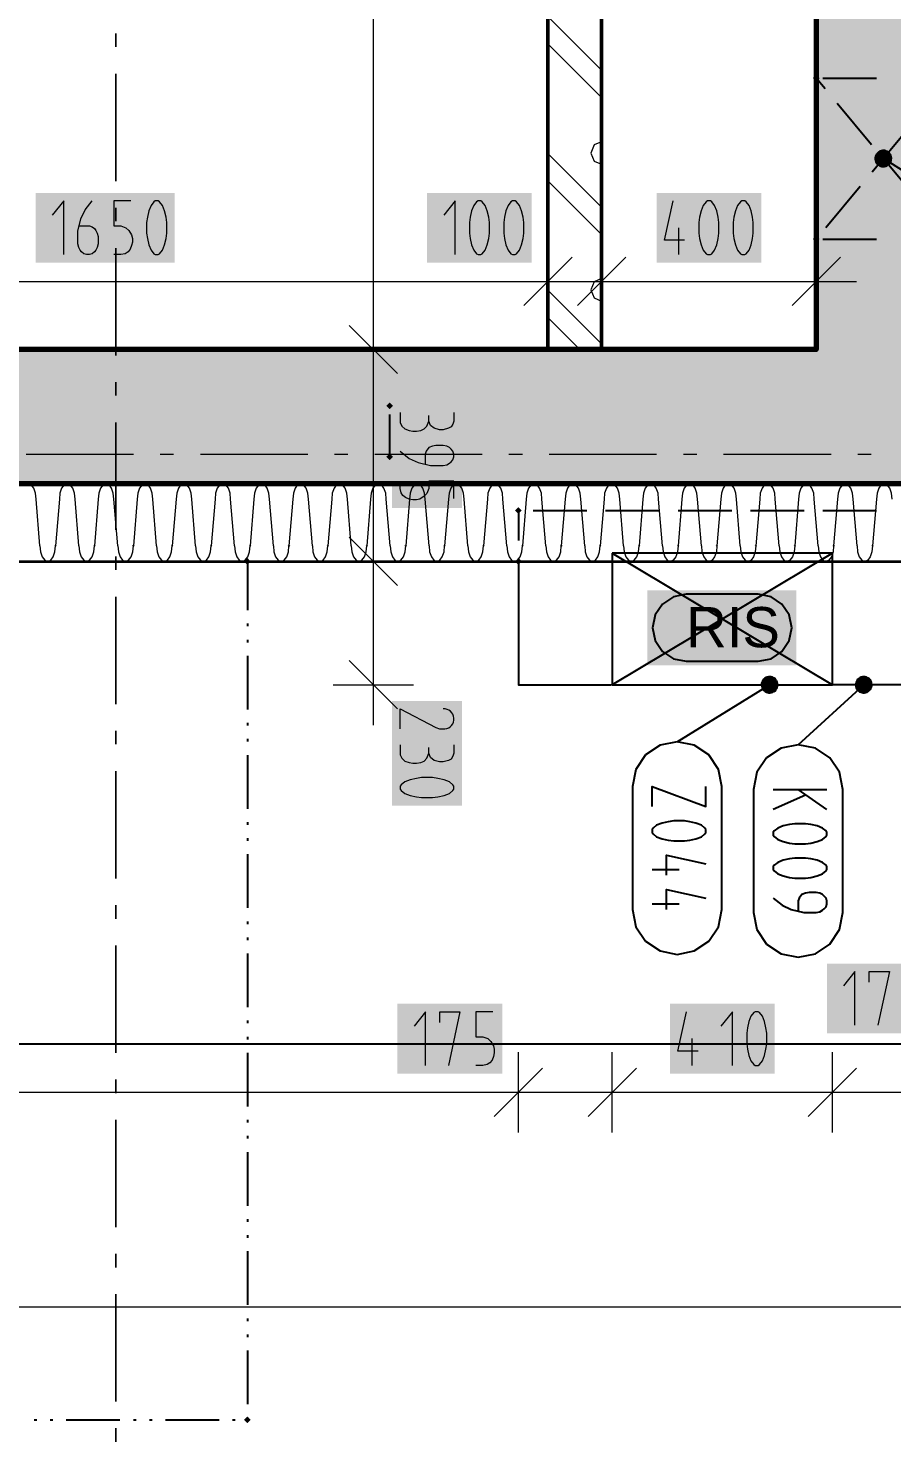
# Model space of a CAD drawing. Header units: millimetres. Extents: x 0 to 594, y 0 to 420.
# Drawn here: x 454.6 to 467.27, y 139.37 to 160.12 of the extents above; entities that cross this region are included whole.
import ezdxf

# ---------------------------------------------------------------- set-up
doc = ezdxf.new("R2010")
doc.units = ezdxf.units.MM
doc.header["$LTSCALE"] = 8
for name, color, linetype in [('PDF_CTU', 7, 'Continuous'), ('PDF_Dokresleni nad rovinou rezu', 7, 'Continuous'), ('PDF_Dokresleni pod rovinou rezu', 7, 'Continuous'), ('PDF_Elektro-silno', 7, 'Continuous'), ('PDF_Instalacni prizdivky', 7, 'Continuous'), ('PDF_Koty delkove', 7, 'Continuous'), ('PDF_Obecne 0.25', 7, 'Continuous'), ('PDF_Osy hlavni', 7, 'Continuous'), ('PDF_Popis Klempirske vyrobky', 7, 'Continuous'), ('PDF_Popis Prostupy', 7, 'Continuous'), ('PDF_Popis Zamecnicke vyrobky', 7, 'Continuous'), ('PDF_Prostupy', 7, 'Continuous'), ('PDF_Steny vnitrni', 7, 'Continuous'), ('PDF_Text', 7, 'Continuous'), ('PDF_Zatepleni', 7, 'Continuous')]:
    doc.layers.add(name, color=color, linetype=linetype)
doc.styles.add('PDF Arial', font='arial.ttf')

msp = doc.modelspace()

# ---------------------------------------------------------------- linework, layer by layer
at = {"layer": 'PDF_CTU', "lineweight": 25}
msp.add_lwpolyline([(468.091, 145.205), (446.673, 145.205)], dxfattribs=at)
at = {"layer": 'PDF_Dokresleni nad rovinou rezu', "lineweight": 25}
for points in [[(457.815, 152.291), (457.815, 151.575)], [(457.815, 151.378), (457.815, 151.339)], [(457.815, 151.142), (457.815, 151.103)], [(457.815, 150.906), (457.815, 150.118)], [(457.815, 149.921), (457.815, 149.882)], [(457.815, 149.685), (457.815, 149.646)], [(457.815, 149.449), (457.815, 148.662)], [(457.815, 148.465), (457.815, 148.425)], [(457.815, 148.229), (457.815, 148.189)], [(457.815, 147.992), (457.815, 147.205)], [(457.815, 147.008), (457.815, 146.969)], [(457.815, 146.772), (457.815, 146.733)], [(457.815, 146.536), (457.815, 145.748)], [(457.815, 145.551), (457.815, 145.512)], [(457.815, 145.315), (457.815, 145.276)], [(457.815, 145.079), (457.815, 144.292)], [(457.815, 144.095), (457.815, 144.055)], [(457.815, 143.858), (457.815, 143.819)], [(457.815, 143.622), (457.815, 142.835)], [(457.815, 142.638), (457.815, 142.599)], [(457.815, 142.402), (457.815, 142.362)], [(457.815, 142.166), (457.815, 141.378)], [(457.815, 141.181), (457.815, 141.142)], [(457.815, 140.945), (457.815, 140.906)], [(457.815, 140.709), (457.815, 139.921)], [(454.685, 139.693), (454.724, 139.693)], [(454.921, 139.693), (454.96, 139.693)], [(455.157, 139.693), (455.945, 139.693)], [(456.142, 139.693), (456.181, 139.693)], [(456.378, 139.693), (456.417, 139.693)], [(456.614, 139.693), (457.401, 139.693)], [(457.598, 139.693), (457.638, 139.693)], [(457.815, 139.725), (457.815, 139.693)]]:
    msp.add_lwpolyline(points, dxfattribs=at)
at = {"layer": 'PDF_Dokresleni nad rovinou rezu', "lineweight": 25, "transparency": 33554559}
for points in [[(457.815, 152.341), (457.864, 152.291), (457.766, 152.291), (457.815, 152.242)], [(457.815, 139.742), (457.864, 139.693), (457.766, 139.693), (457.815, 139.644)], [(457.766, 139.693), (457.815, 139.742), (457.815, 139.644), (457.864, 139.693)]]:
    msp.add_solid(points, dxfattribs=at)
at = {"layer": 'PDF_Dokresleni pod rovinou rezu', "lineweight": 25}
for points in [[(459.902, 154.449), (459.902, 153.827)], [(461.791, 153.039), (461.791, 152.599)], [(462.008, 153.039), (462.795, 153.039)], [(463.071, 153.039), (463.858, 153.039)], [(464.134, 153.039), (464.921, 153.039)], [(465.197, 153.039), (465.984, 153.039)], [(466.26, 153.039), (467.047, 153.039)], [(461.791, 152.323), (461.791, 152.291)]]:
    msp.add_lwpolyline(points, dxfattribs=at)
at = {"layer": 'PDF_Dokresleni pod rovinou rezu', "lineweight": 25, "transparency": 33554559}
for points in [[(459.902, 154.624), (459.951, 154.575), (459.852, 154.575), (459.902, 154.526)], [(459.902, 153.876), (459.951, 153.827), (459.852, 153.827), (459.902, 153.778)], [(461.742, 153.039), (461.791, 153.089), (461.791, 152.99), (461.841, 153.039)], [(461.791, 153.089), (461.841, 153.039), (461.742, 153.039), (461.791, 152.99)], [(461.791, 152.341), (461.841, 152.291), (461.742, 152.291), (461.791, 152.242)]]:
    msp.add_solid(points, dxfattribs=at)
at = {"layer": 'PDF_Elektro-silno', "lineweight": 25}
for points in [[(466.398, 152.41), (463.169, 150.48)], [(463.169, 152.41), (466.398, 150.48)]]:
    msp.add_lwpolyline(points, dxfattribs=at)
for points in [[(463.169, 152.41), (463.169, 150.48), (466.398, 150.48), (466.398, 152.41)], [(465.311, 150.825), (465.5, 150.862), (465.659, 150.969), (465.766, 151.128), (465.803, 151.317), (465.766, 151.505), (465.659, 151.665), (465.5, 151.771), (465.311, 151.809), (464.253, 151.809), (464.065, 151.771), (463.905, 151.665), (463.799, 151.505), (463.761, 151.317), (463.799, 151.128), (463.905, 150.969), (464.065, 150.862), (464.253, 150.825)]]:
    msp.add_lwpolyline(points, close=True, dxfattribs=at)
at = {"layer": 'PDF_Elektro-silno', "color": 7, "lineweight": 25, "true_color": 0xffffff, "transparency": 33554559}
msp.add_solid([(463.684, 150.766), (465.867, 150.766), (463.684, 151.868), (465.867, 151.868)], dxfattribs=at)
at = {"layer": 'PDF_Instalacni prizdivky', "lineweight": 50}
msp.add_lwpolyline([(449.232, 186.189), (462.224, 186.189), (462.224, 155.402), (463.012, 155.402), (463.012, 186.189), (466.161, 186.189), (466.161, 186.976), (449.232, 186.976), (449.232, 190.913), (448.445, 190.913), (434.193, 190.913), (434.193, 190.126), (448.445, 190.126), (448.445, 177.37), (449.232, 177.37), (449.232, 186.189)], dxfattribs=at)
at = {"layer": 'PDF_Instalacni prizdivky', "lineweight": 9}
for points in [[(462.224, 160.287), (463.012, 159.5)], [(462.224, 159.886), (463.012, 159.098)], [(463.012, 158.45), (462.902, 158.405), (462.853, 158.285), (462.902, 158.166), (463.012, 158.121)], [(462.224, 158.28), (463.012, 157.492)], [(462.224, 157.878), (463.012, 157.091)], [(463.012, 156.442), (462.902, 156.397), (462.853, 156.278), (462.902, 156.158), (463.012, 156.113)], [(462.224, 156.272), (463.012, 155.484)], [(462.224, 155.87), (462.693, 155.402)]]:
    msp.add_lwpolyline(points, dxfattribs=at)
at = {"layer": 'PDF_Koty delkove', "lineweight": 18}
for points in [[(459.663, 302.764), (459.663, 302.311), (459.663, 299.614), (459.663, 263.433), (459.663, 262.803), (459.663, 203.906), (459.663, 202.921), (459.663, 200.953), (459.663, 186.976), (459.663, 186.189), (459.663, 155.402), (459.663, 152.291), (459.663, 150.48)], [(455.12, 156.795), (455.12, 157.582), (454.952, 157.373)], [(455.592, 157.149), (455.613, 157.111), (455.624, 157.058), (455.624, 156.953), (455.613, 156.9), (455.592, 156.861), (455.571, 156.835), (455.54, 156.808), (455.498, 156.795), (455.456, 156.795), (455.414, 156.808), (455.382, 156.835), (455.362, 156.861), (455.34, 156.9), (455.329, 156.953), (455.329, 157.137), (455.372, 157.32), (455.435, 157.452), (455.54, 157.582)], [(456.107, 157.582), (455.855, 157.582), (455.855, 157.215), (455.96, 157.215), (456.033, 157.189), (456.075, 157.149), (456.117, 157.084), (456.128, 157.032), (456.128, 156.979), (456.117, 156.926), (456.096, 156.874), (456.065, 156.835), (456.023, 156.808), (455.96, 156.795), (455.855, 156.795)], [(456.632, 157.111), (456.632, 157.268), (456.621, 157.346), (456.6, 157.438), (456.569, 157.517), (456.527, 157.57), (456.506, 157.582), (456.464, 157.582), (456.443, 157.57), (456.401, 157.517), (456.369, 157.438), (456.348, 157.346), (456.337, 157.268), (456.337, 157.111), (456.348, 157.032), (456.369, 156.94), (456.401, 156.861), (456.443, 156.808), (456.464, 156.795)], [(460.862, 156.795), (460.862, 157.582), (460.695, 157.373)], [(461.87, 157.111), (461.87, 157.268), (461.86, 157.346), (461.839, 157.438), (461.807, 157.517), (461.766, 157.57), (461.744, 157.582), (461.703, 157.582), (461.681, 157.57), (461.64, 157.517), (461.608, 157.438), (461.587, 157.346), (461.576, 157.268), (461.576, 157.111), (461.587, 157.032), (461.608, 156.94), (461.64, 156.861), (461.681, 156.808), (461.703, 156.795)], [(464.23, 157.005), (463.936, 157.005), (464.062, 157.582)], [(465.238, 157.111), (465.238, 157.268), (465.227, 157.346), (465.206, 157.438), (465.175, 157.517), (465.133, 157.57), (465.112, 157.582), (465.07, 157.582), (465.049, 157.57), (465.007, 157.517), (464.976, 157.438), (464.954, 157.346), (464.944, 157.268), (464.944, 157.111), (464.954, 157.032), (464.976, 156.94), (465.007, 156.861), (465.049, 156.808)], [(455.351, 157.215), (455.498, 157.215), (455.54, 157.202), (455.571, 157.176), (455.592, 157.149)], [(456.464, 156.795), (456.506, 156.795), (456.527, 156.808), (456.569, 156.861), (456.6, 156.94), (456.621, 157.032), (456.632, 157.111)], [(461.703, 156.795), (461.744, 156.795), (461.766, 156.808), (461.807, 156.861), (461.839, 156.94), (461.86, 157.032), (461.87, 157.111)], [(464.146, 156.795), (464.146, 157.189)], [(465.049, 156.808), (465.07, 156.795), (465.112, 156.795), (465.133, 156.808), (465.175, 156.861), (465.206, 156.94), (465.227, 157.032), (465.238, 157.111)], [(462.224, 155.811), (462.224, 156.401), (462.224, 156.992)], [(463.012, 155.811), (463.012, 156.401), (463.012, 156.992)], [(466.161, 155.811), (466.161, 156.401), (466.161, 156.992)], [(461.87, 156.047), (462.579, 156.756)], [(462.658, 156.047), (463.366, 156.756)], [(465.807, 156.047), (466.516, 156.756)], [(398.051, 156.401), (400.414, 156.401), (421.201, 156.401), (423.563, 156.401), (448.445, 156.401), (449.232, 156.401), (462.224, 156.401), (463.012, 156.401), (466.161, 156.401)], [(466.161, 156.401), (466.752, 156.401)], [(459.309, 155.756), (460.017, 155.047)], [(459.072, 155.402), (459.663, 155.402), (460.253, 155.402)], [(460.057, 154.476), (460.057, 154.329), (460.083, 154.277), (460.123, 154.235), (460.188, 154.214), (460.241, 154.203), (460.294, 154.203), (460.359, 154.214), (460.411, 154.235), (460.45, 154.277), (460.477, 154.35), (460.477, 154.434)], [(460.844, 154.476), (460.844, 154.35), (460.831, 154.308), (460.805, 154.266), (460.765, 154.245), (460.687, 154.224), (460.634, 154.224), (460.556, 154.245), (460.503, 154.287), (460.477, 154.35)], [(460.057, 153.909), (460.188, 153.804), (460.32, 153.741), (460.503, 153.699), (460.687, 153.699), (460.739, 153.71), (460.779, 153.731), (460.805, 153.752), (460.831, 153.783), (460.844, 153.825), (460.844, 153.867), (460.831, 153.909), (460.805, 153.941), (460.779, 153.961), (460.739, 153.983), (460.687, 153.993), (460.582, 153.993), (460.53, 153.983), (460.477, 153.961), (460.438, 153.909), (460.424, 153.867), (460.424, 153.72)], [(460.844, 153.216), (460.844, 153.468), (460.477, 153.468), (460.477, 153.363), (460.45, 153.29), (460.411, 153.248), (460.345, 153.206), (460.294, 153.195), (460.241, 153.195), (460.188, 153.206), (460.136, 153.227), (460.097, 153.258), (460.07, 153.3), (460.057, 153.363), (460.057, 153.468)], [(459.309, 152.646), (460.017, 151.937)], [(459.072, 152.291), (459.663, 152.291), (460.253, 152.291)], [(459.309, 150.835), (460.017, 150.126)], [(459.072, 150.48), (459.663, 150.48), (460.253, 150.48)], [(459.663, 150.48), (459.663, 149.89)], [(460.057, 149.601), (460.057, 149.454), (460.083, 149.402), (460.123, 149.359), (460.188, 149.339), (460.241, 149.328), (460.294, 149.328), (460.359, 149.339), (460.411, 149.359), (460.45, 149.402), (460.477, 149.475)], [(460.844, 149.601), (460.844, 149.475), (460.831, 149.433), (460.805, 149.391), (460.765, 149.37), (460.687, 149.349), (460.634, 149.349), (460.556, 149.37), (460.503, 149.412), (460.477, 149.475), (460.477, 149.558)], [(460.372, 148.824), (460.53, 148.824), (460.608, 148.835), (460.7, 148.856), (460.779, 148.887), (460.831, 148.929), (460.844, 148.95), (460.844, 148.992), (460.831, 149.013), (460.779, 149.055), (460.7, 149.086), (460.608, 149.107), (460.53, 149.118), (460.372, 149.118), (460.294, 149.107), (460.201, 149.086), (460.123, 149.055), (460.07, 149.013), (460.057, 148.992), (460.057, 148.95), (460.07, 148.929), (460.123, 148.887)], [(460.123, 148.887), (460.201, 148.856), (460.294, 148.835), (460.372, 148.824)], [(466.73, 145.483), (466.73, 146.271), (466.562, 146.061)], [(466.94, 146.114), (466.94, 146.271), (467.234, 146.271), (467.066, 145.483)], [(460.429, 144.893), (460.429, 145.68), (460.262, 145.471)], [(460.639, 145.524), (460.639, 145.68), (460.933, 145.68), (460.766, 144.893)], [(461.417, 145.68), (461.165, 145.68), (461.165, 145.313), (461.27, 145.313), (461.343, 145.287), (461.385, 145.247), (461.427, 145.182), (461.437, 145.13), (461.437, 145.077), (461.427, 145.024), (461.406, 144.972), (461.374, 144.933), (461.333, 144.906), (461.27, 144.893), (461.165, 144.893)], [(464.427, 145.103), (464.133, 145.103), (464.259, 145.68)], [(464.931, 144.893), (464.931, 145.68), (464.763, 145.471)], [(464.343, 144.893), (464.343, 145.287)], [(461.791, 143.909), (461.791, 144.499), (461.791, 145.09)], [(463.169, 143.909), (463.169, 144.499), (463.169, 145.09)], [(466.398, 143.909), (466.398, 144.499), (466.398, 145.09)], [(461.437, 144.145), (462.146, 144.853)], [(462.815, 144.145), (463.524, 144.853)], [(466.043, 144.145), (466.752, 144.853)], [(97.776, 144.499), (100.65, 144.499), (151.201, 144.499), (200.807, 144.499), (250.414, 144.499), (300.02, 144.499), (348.445, 144.499), (398.051, 144.499), (461.791, 144.499)], [(461.791, 144.499), (463.169, 144.499), (466.398, 144.499), (467.776, 144.499), (469.272, 144.499)], [(97.776, 141.35), (100.65, 141.35), (150.02, 141.35), (152.382, 141.35), (199.823, 141.35), (201.792, 141.35), (249.233, 141.35), (251.595, 141.35), (298.839, 141.35), (301.201, 141.35), (348.445, 141.35), (350.807, 141.35), (398.051, 141.35), (469.272, 141.35)]]:
    msp.add_lwpolyline(points, dxfattribs=at)
for points in [[(461.366, 157.111), (461.366, 157.268), (461.356, 157.346), (461.335, 157.438), (461.303, 157.517), (461.262, 157.57), (461.24, 157.582), (461.199, 157.582), (461.177, 157.57), (461.136, 157.517), (461.104, 157.438), (461.083, 157.346), (461.072, 157.268), (461.072, 157.111), (461.083, 157.032), (461.104, 156.94), (461.136, 156.861), (461.177, 156.808), (461.199, 156.795), (461.24, 156.795), (461.262, 156.808), (461.303, 156.861), (461.335, 156.94), (461.356, 157.032)], [(464.734, 157.111), (464.734, 157.268), (464.723, 157.346), (464.702, 157.438), (464.671, 157.517), (464.629, 157.57), (464.608, 157.582), (464.566, 157.582), (464.545, 157.57), (464.503, 157.517), (464.472, 157.438), (464.45, 157.346), (464.44, 157.268), (464.44, 157.111), (464.45, 157.032), (464.472, 156.94), (464.503, 156.861), (464.545, 156.808), (464.566, 156.795), (464.608, 156.795), (464.629, 156.808), (464.671, 156.861), (464.702, 156.94), (464.723, 157.032)], [(465.435, 145.209), (465.435, 145.366), (465.424, 145.444), (465.403, 145.536), (465.372, 145.615), (465.33, 145.668), (465.309, 145.68), (465.267, 145.68), (465.246, 145.668), (465.204, 145.615), (465.173, 145.536), (465.151, 145.444), (465.141, 145.366), (465.141, 145.209), (465.151, 145.13), (465.173, 145.038), (465.204, 144.959), (465.246, 144.906), (465.267, 144.893), (465.309, 144.893), (465.33, 144.906), (465.372, 144.959), (465.403, 145.038), (465.424, 145.13)]]:
    msp.add_lwpolyline(points, close=True, dxfattribs=at)
msp.add_lwpolyline([(460.057, 149.832), (460.057, 150.126), (460.582, 149.853), (460.634, 149.832), (460.713, 149.832, 0.983077), (460.687, 150.126)], format="xyb", dxfattribs=at)
at = {"layer": 'PDF_Koty delkove', "color": 7, "lineweight": 18, "true_color": 0xffffff, "transparency": 33554559}
for points in [[(454.707, 156.677), (456.749, 156.677), (454.707, 157.7), (456.749, 157.7)], [(460.45, 156.677), (461.988, 156.677), (460.45, 157.7), (461.988, 157.7)], [(463.818, 156.677), (465.356, 156.677), (463.818, 157.7), (465.356, 157.7)], [(459.938, 154.616), (459.938, 153.077), (460.962, 154.616), (460.962, 153.077)], [(459.938, 150.244), (459.938, 148.706), (460.962, 150.244), (460.962, 148.706)], [(466.318, 145.365), (467.856, 145.365), (466.318, 146.389), (467.856, 146.389)], [(460.017, 144.775), (461.555, 144.775), (460.017, 145.798), (461.555, 145.798)], [(464.015, 144.775), (465.553, 144.775), (464.015, 145.798), (465.553, 145.798)]]:
    msp.add_solid(points, dxfattribs=at)
at = {"layer": 'PDF_Obecne 0.25', "lineweight": 25}
for points in [[(461.791, 152.291), (461.791, 150.48), (463.154, 150.48)], [(467.776, 152.291), (467.776, 150.48), (466.398, 150.48)]]:
    msp.add_lwpolyline(points, dxfattribs=at)
at = {"layer": 'PDF_Osy hlavni', "lineweight": 18}
for points in [[(455.886, 159.843), (455.886, 160.04), (455.886, 159.843)], [(455.886, 157.874), (455.886, 159.449), (455.886, 157.874)], [(455.886, 157.284), (455.886, 157.481), (455.886, 157.284)], [(455.886, 155.315), (455.886, 156.89), (455.886, 155.315)], [(455.886, 154.725), (455.886, 154.921), (455.886, 154.725)], [(455.886, 152.756), (455.886, 154.331), (455.886, 152.756)], [(454.567, 153.866), (456.142, 153.866)], [(456.535, 153.866), (456.732, 153.866)], [(457.126, 153.866), (458.701, 153.866)], [(459.094, 153.866), (459.291, 153.866)], [(459.685, 153.866), (461.26, 153.866)], [(461.653, 153.866), (461.85, 153.866)], [(462.244, 153.866), (463.819, 153.866)], [(464.212, 153.866), (464.409, 153.866)], [(464.803, 153.866), (466.378, 153.866)], [(466.771, 153.866), (466.968, 153.866)], [(455.886, 152.166), (455.886, 152.362), (455.886, 152.166)], [(455.886, 150.197), (455.886, 151.772), (455.886, 150.197)], [(455.886, 149.607), (455.886, 149.803), (455.886, 149.607)], [(455.886, 147.638), (455.886, 149.213), (455.886, 147.638)], [(455.886, 147.047), (455.886, 147.244), (455.886, 147.047)], [(455.886, 145.079), (455.886, 146.654), (455.886, 145.079)], [(455.886, 144.488), (455.886, 144.685), (455.886, 144.488)], [(455.886, 142.52), (455.886, 144.095), (455.886, 142.52)], [(455.886, 141.929), (455.886, 142.126), (455.886, 141.929)], [(455.886, 139.961), (455.886, 141.536), (455.886, 139.961)], [(455.886, 139.37), (455.886, 139.567), (455.886, 139.37)]]:
    msp.add_lwpolyline(points, dxfattribs=at)
at = {"layer": 'PDF_Popis Klempirske vyrobky', "lineweight": 25}
for points in [[(465.898, 149.601), (466.858, 150.48)], [(466.778, 150.567), (466.778, 150.567)], [(466.945, 150.56), (466.945, 150.56)], [(466.771, 150.401), (466.771, 150.401)], [(466.938, 150.393), (466.938, 150.393)], [(465.531, 148.945), (466.318, 148.945)], [(466.004, 148.861), (465.531, 148.651)], [(466.318, 148.651), (465.898, 148.945)], [(465.846, 148.147), (466.004, 148.147), (466.082, 148.158), (466.174, 148.178), (466.253, 148.21), (466.305, 148.252), (466.318, 148.273), (466.318, 148.315), (466.305, 148.336), (466.253, 148.378), (466.174, 148.409), (466.082, 148.43), (466.004, 148.441), (465.846, 148.441), (465.768, 148.43), (465.675, 148.409), (465.597, 148.378), (465.544, 148.336), (465.531, 148.315), (465.531, 148.273), (465.544, 148.252), (465.597, 148.21), (465.675, 148.178), (465.768, 148.158), (465.846, 148.147)], [(465.531, 147.349), (465.662, 147.244), (465.794, 147.181), (465.977, 147.139), (466.161, 147.139), (466.213, 147.15), (466.253, 147.171), (466.279, 147.191), (466.305, 147.223), (466.318, 147.265), (466.318, 147.307), (466.305, 147.349), (466.279, 147.38), (466.253, 147.401), (466.213, 147.423), (466.161, 147.433), (466.056, 147.433), (466.004, 147.423), (465.951, 147.401), (465.912, 147.349), (465.898, 147.307), (465.898, 147.16)]]:
    msp.add_lwpolyline(points, dxfattribs=at)
for points in [[(466.945, 150.56), (466.931, 150.573), (466.915, 150.584), (466.897, 150.592), (466.879, 150.597), (466.86, 150.598), (466.84, 150.597), (466.822, 150.593), (466.804, 150.585), (466.788, 150.575), (466.773, 150.562), (466.761, 150.547), (466.751, 150.531), (466.745, 150.513), (466.741, 150.494), (466.74, 150.474), (466.743, 150.455), (466.748, 150.437), (466.757, 150.42), (466.768, 150.404), (466.782, 150.39), (466.797, 150.379), (466.815, 150.371), (466.833, 150.365), (466.852, 150.362), (466.871, 150.363), (466.89, 150.367), (466.908, 150.373), (466.925, 150.383), (466.94, 150.395), (466.953, 150.41), (466.963, 150.426), (466.97, 150.444), (466.975, 150.463), (466.976, 150.482), (466.974, 150.501), (466.97, 150.52), (466.962, 150.537), (466.951, 150.553)], [(465.242, 147.139), (465.292, 146.888), (465.434, 146.675), (465.647, 146.533), (465.898, 146.483), (466.149, 146.533), (466.362, 146.675), (466.504, 146.888), (466.554, 147.139), (466.554, 148.945), (466.504, 149.196), (466.362, 149.409), (466.149, 149.551), (465.898, 149.601), (465.647, 149.551), (465.434, 149.409), (465.292, 149.196), (465.242, 148.945)], [(465.846, 147.643), (466.004, 147.643), (466.082, 147.654), (466.174, 147.675), (466.253, 147.706), (466.305, 147.748), (466.318, 147.769), (466.318, 147.811), (466.305, 147.832), (466.253, 147.874), (466.174, 147.905), (466.082, 147.926), (466.004, 147.937), (465.846, 147.937), (465.768, 147.926), (465.675, 147.905), (465.597, 147.874), (465.544, 147.832), (465.531, 147.811), (465.531, 147.769), (465.544, 147.748), (465.597, 147.706), (465.675, 147.675), (465.768, 147.654)]]:
    msp.add_lwpolyline(points, close=True, dxfattribs=at)
at = {"layer": 'PDF_Popis Klempirske vyrobky', "lineweight": 25, "transparency": 33554559}
for points in [[(466.743, 150.455), (466.883, 150.366), (466.746, 150.515)], [(466.823, 150.368), (466.743, 150.455), (466.771, 150.401)], [(466.743, 150.455), (466.823, 150.368), (466.883, 150.366)], [(466.746, 150.515), (466.938, 150.393), (466.778, 150.567)], [(466.746, 150.515), (466.883, 150.366), (466.938, 150.393)], [(466.778, 150.567), (466.97, 150.445), (466.833, 150.595)], [(466.778, 150.567), (466.938, 150.393), (466.97, 150.445)], [(466.833, 150.595), (466.97, 150.445), (466.973, 150.505)], [(466.833, 150.595), (466.973, 150.505), (466.893, 150.593)], [(466.893, 150.593), (466.973, 150.505), (466.945, 150.56)]]:
    msp.add_solid(points, dxfattribs=at)
at = {"layer": 'PDF_Popis Prostupy', "lineweight": 25}
msp.add_lwpolyline([(467.046, 158.267), (467.037, 158.25), (467.031, 158.232), (467.028, 158.213), (467.028, 158.194), (467.031, 158.175), (467.038, 158.157), (467.047, 158.14), (467.059, 158.124), (467.073, 158.111), (467.089, 158.101), (467.107, 158.093), (467.125, 158.088), (467.145, 158.086), (467.164, 158.088), (467.183, 158.092), (467.2, 158.1), (467.217, 158.11), (467.231, 158.123), (467.243, 158.138), (467.253, 158.154), (467.259, 158.172), (467.263, 158.191), (467.264, 158.211), (467.261, 158.23), (467.255, 158.248), (467.247, 158.265), (467.236, 158.281), (467.222, 158.295), (467.206, 158.306), (467.189, 158.314), (467.171, 158.32), (467.151, 158.322), (467.132, 158.322), (467.113, 158.318), (467.095, 158.311), (467.079, 158.302), (467.064, 158.289), (467.051, 158.275)], close=True, dxfattribs=at)
for points in [[(467.209, 158.304), (467.209, 158.304)], [(467.046, 158.267), (467.046, 158.267)], [(467.083, 158.104), (467.083, 158.104)], [(471.15, 146.487), (471.15, 155.68), (467.146, 158.204)], [(467.246, 158.141), (467.246, 158.141)]]:
    msp.add_lwpolyline(points, dxfattribs=at)
at = {"layer": 'PDF_Popis Prostupy', "lineweight": 25, "transparency": 33554559}
for points in [[(467.042, 158.15), (467.091, 158.309), (467.028, 158.209)], [(467.028, 158.209), (467.091, 158.309), (467.046, 158.267)], [(467.083, 158.104), (467.15, 158.322), (467.042, 158.15)], [(467.042, 158.15), (467.15, 158.322), (467.091, 158.309)], [(467.083, 158.104), (467.209, 158.304), (467.15, 158.322)], [(467.142, 158.087), (467.209, 158.304), (467.083, 158.104)], [(467.142, 158.087), (467.25, 158.259), (467.209, 158.304)], [(467.2, 158.1), (467.25, 158.259), (467.142, 158.087)], [(467.2, 158.1), (467.263, 158.2), (467.25, 158.259)], [(467.263, 158.2), (467.2, 158.1), (467.246, 158.141)]]:
    msp.add_solid(points, dxfattribs=at)
at = {"layer": 'PDF_Popis Zamecnicke vyrobky', "lineweight": 25}
for points in [[(464.121, 149.642), (465.477, 150.48)], [(465.376, 150.418), (465.376, 150.418)], [(465.415, 150.581), (465.415, 150.581)], [(465.577, 150.543), (465.577, 150.543)], [(465.539, 150.38), (465.539, 150.38)], [(463.754, 148.692), (463.754, 148.986), (464.541, 148.692), (464.541, 148.986)], [(464.541, 148.356), (464.529, 148.377), (464.476, 148.419), (464.397, 148.45), (464.305, 148.471), (464.227, 148.482), (464.07, 148.482), (463.991, 148.471), (463.899, 148.45), (463.82, 148.419), (463.767, 148.377), (463.754, 148.356), (463.754, 148.314), (463.767, 148.293), (463.82, 148.251), (463.899, 148.22), (463.991, 148.199), (464.07, 148.188)], [(464.07, 148.188), (464.227, 148.188), (464.305, 148.199), (464.397, 148.22), (464.476, 148.251), (464.529, 148.293), (464.541, 148.314), (464.541, 148.356)], [(463.964, 147.684), (463.964, 147.978), (464.541, 147.852)], [(463.754, 147.768), (464.148, 147.768)], [(463.964, 147.18), (463.964, 147.474), (464.541, 147.348)], [(463.754, 147.264), (464.148, 147.264)]]:
    msp.add_lwpolyline(points, dxfattribs=at)
for points in [[(465.577, 150.543), (465.566, 150.558), (465.552, 150.571), (465.536, 150.582), (465.519, 150.591), (465.5, 150.596), (465.481, 150.598), (465.462, 150.598), (465.443, 150.594), (465.425, 150.587), (465.408, 150.577), (465.394, 150.564), (465.381, 150.55), (465.371, 150.533), (465.364, 150.515), (465.36, 150.497), (465.359, 150.477), (465.361, 150.458), (465.366, 150.44), (465.374, 150.422), (465.385, 150.406), (465.398, 150.392), (465.414, 150.381), (465.431, 150.372), (465.449, 150.366), (465.468, 150.363), (465.487, 150.363), (465.506, 150.366), (465.524, 150.372), (465.541, 150.381), (465.557, 150.393), (465.57, 150.407), (465.58, 150.424), (465.588, 150.441), (465.593, 150.46), (465.595, 150.479), (465.593, 150.498), (465.589, 150.517), (465.582, 150.535)], [(463.465, 147.18), (463.515, 146.929), (463.657, 146.716), (463.87, 146.574), (464.121, 146.524), (464.372, 146.574), (464.585, 146.716), (464.728, 146.929), (464.777, 147.18), (464.777, 148.986), (464.728, 149.237), (464.585, 149.45), (464.372, 149.592), (464.121, 149.642), (463.87, 149.592), (463.657, 149.45), (463.515, 149.237), (463.465, 148.986)]]:
    msp.add_lwpolyline(points, close=True, dxfattribs=at)
at = {"layer": 'PDF_Popis Zamecnicke vyrobky', "lineweight": 25, "transparency": 33554559}
for points in [[(465.359, 150.477), (465.48, 150.363), (465.373, 150.536)], [(465.421, 150.377), (465.359, 150.477), (465.376, 150.418)], [(465.359, 150.477), (465.421, 150.377), (465.48, 150.363)], [(465.373, 150.536), (465.539, 150.38), (465.415, 150.581)], [(465.373, 150.536), (465.48, 150.363), (465.539, 150.38)], [(465.415, 150.581), (465.58, 150.425), (465.474, 150.598)], [(465.415, 150.581), (465.539, 150.38), (465.58, 150.425)], [(465.474, 150.598), (465.58, 150.425), (465.594, 150.484)], [(465.474, 150.598), (465.594, 150.484), (465.532, 150.584)], [(465.532, 150.584), (465.594, 150.484), (465.577, 150.543)]]:
    msp.add_solid(points, dxfattribs=at)
at = {"layer": 'PDF_Prostupy', "lineweight": 25}
for points in [[(466.294, 159.227), (466.161, 159.385), (466.161, 158.977)], [(466.26, 159.385), (467.047, 159.385)], [(466.47, 159.015), (466.974, 158.41)], [(466.161, 158.701), (466.161, 157.914)], [(467.484, 158.611), (466.98, 158.006)], [(467.151, 158.198), (467.655, 157.594)], [(466.804, 157.794), (466.3, 157.189)], [(466.161, 157.638), (466.161, 157.023)], [(466.26, 157.023), (467.047, 157.023)]]:
    msp.add_lwpolyline(points, dxfattribs=at)
at = {"layer": 'PDF_Prostupy', "lineweight": 25, "transparency": 33554559}
for points in [[(466.161, 159.435), (466.211, 159.385), (466.112, 159.385), (466.161, 159.336)], [(466.112, 159.385), (466.161, 159.435), (466.161, 159.336), (466.211, 159.385)], [(466.13, 159.423), (466.199, 159.417), (466.124, 159.354), (466.193, 159.348)], [(466.112, 157.023), (466.161, 157.072), (466.161, 156.974), (466.211, 157.023)], [(466.161, 157.072), (466.211, 157.023), (466.112, 157.023), (466.161, 156.974)], [(466.193, 157.061), (466.199, 156.992), (466.124, 157.055), (466.13, 156.985)]]:
    msp.add_solid(points, dxfattribs=at)
at = {"layer": 'PDF_Steny vnitrni', "lineweight": 70}
for points in [[(398.051, 155.402), (398.051, 155.402), (398.051, 153.433), (466.161, 153.433), (468.13, 153.433), (468.13, 202.921), (466.161, 202.921), (455.177, 202.921), (453.996, 202.921), (441.476, 202.921), (441.476, 202.724), (441.476, 200.953), (466.161, 200.953)], [(466.161, 200.953), (466.161, 186.976), (466.161, 186.189), (466.161, 155.402), (463.012, 155.402), (462.224, 155.402), (449.232, 155.402), (448.445, 155.402), (423.563, 155.402)]]:
    msp.add_lwpolyline(points, dxfattribs=at)
at = {"layer": 'PDF_Steny vnitrni', "color": 9, "lineweight": 9, "true_color": 0xc0c0c0, "transparency": 33554559}
for points in [[(468.13, 153.433), (468.13, 202.921), (466.161, 153.433), (466.161, 202.921)], [(398.051, 153.433), (466.161, 153.433), (398.051, 155.402), (466.161, 155.402)]]:
    msp.add_solid(points, dxfattribs=at)
at = {"layer": 'PDF_Zatepleni', "lineweight": 35}
msp.add_lwpolyline([(468.13, 153.433), (466.161, 153.433), (398.051, 153.433), (398.051, 152.291), (469.272, 152.291), (469.272, 153.433)], dxfattribs=at)
at = {"layer": 'PDF_Zatepleni', "lineweight": 9}
for points in [[(454.715, 153.205), (454.706, 153.293), (454.681, 153.367), (454.644, 153.417), (454.612, 153.433)], [(455.159, 153.433), (455.127, 153.417), (455.09, 153.367), (455.065, 153.293), (455.056, 153.205)], [(455.286, 153.205), (455.277, 153.293), (455.252, 153.367), (455.215, 153.417), (455.183, 153.433)], [(455.73, 153.433), (455.698, 153.417), (455.661, 153.367), (455.636, 153.293), (455.627, 153.205)], [(455.857, 153.205), (455.848, 153.293), (455.823, 153.367), (455.786, 153.417), (455.754, 153.433)], [(456.301, 153.433), (456.269, 153.417), (456.232, 153.367), (456.207, 153.293), (456.198, 153.205)], [(456.428, 153.205), (456.419, 153.293), (456.394, 153.367), (456.357, 153.417), (456.325, 153.433)], [(456.872, 153.433), (456.84, 153.417), (456.803, 153.367), (456.778, 153.293), (456.769, 153.205)], [(456.998, 153.205), (456.99, 153.293), (456.965, 153.367), (456.928, 153.417), (456.896, 153.433)], [(457.443, 153.433), (457.411, 153.417), (457.373, 153.367), (457.349, 153.293), (457.34, 153.205)], [(457.569, 153.205), (457.561, 153.293), (457.536, 153.367), (457.499, 153.417), (457.467, 153.433)], [(458.014, 153.433), (457.982, 153.417), (457.944, 153.367), (457.919, 153.293), (457.911, 153.205)], [(458.14, 153.205), (458.132, 153.293), (458.107, 153.367), (458.069, 153.417), (458.037, 153.433)], [(458.584, 153.433), (458.552, 153.417), (458.515, 153.367), (458.49, 153.293), (458.482, 153.205)], [(458.711, 153.205), (458.702, 153.293), (458.678, 153.367), (458.64, 153.417), (458.608, 153.433)], [(459.155, 153.433), (459.123, 153.417), (459.086, 153.367), (459.061, 153.293), (459.052, 153.205)], [(459.282, 153.205), (459.273, 153.293), (459.248, 153.367), (459.211, 153.417), (459.179, 153.433)], [(459.726, 153.433), (459.694, 153.417), (459.657, 153.367), (459.632, 153.293), (459.623, 153.205)], [(459.819, 153.367), (459.782, 153.417), (459.75, 153.433)], [(459.853, 153.205), (459.844, 153.293), (459.819, 153.367)], [(460.297, 153.433), (460.265, 153.417), (460.228, 153.367), (460.203, 153.293), (460.194, 153.205)], [(460.424, 153.205), (460.415, 153.293), (460.39, 153.367), (460.353, 153.417), (460.321, 153.433)], [(460.868, 153.433), (460.836, 153.417), (460.799, 153.367), (460.774, 153.293), (460.765, 153.205)], [(460.995, 153.205), (460.986, 153.293), (460.961, 153.367), (460.924, 153.417), (460.892, 153.433)], [(461.439, 153.433), (461.407, 153.417), (461.37, 153.367), (461.345, 153.293), (461.336, 153.205)], [(461.565, 153.205), (461.557, 153.293), (461.532, 153.367), (461.495, 153.417), (461.463, 153.433)], [(462.01, 153.433), (461.978, 153.417), (461.94, 153.367), (461.916, 153.293), (461.907, 153.205)], [(462.136, 153.205), (462.128, 153.293), (462.103, 153.367), (462.065, 153.417), (462.034, 153.433)], [(462.58, 153.433), (462.548, 153.417), (462.511, 153.367), (462.486, 153.293), (462.478, 153.205)], [(462.707, 153.205), (462.698, 153.293), (462.674, 153.367), (462.636, 153.417), (462.604, 153.433)], [(463.151, 153.433), (463.119, 153.417), (463.082, 153.367), (463.057, 153.293), (463.049, 153.205)], [(463.278, 153.205), (463.269, 153.293), (463.244, 153.367), (463.207, 153.417), (463.175, 153.433)], [(463.722, 153.433), (463.69, 153.417), (463.653, 153.367), (463.628, 153.293), (463.619, 153.205)], [(463.849, 153.205), (463.84, 153.293), (463.815, 153.367), (463.778, 153.417), (463.746, 153.433)], [(464.293, 153.433), (464.261, 153.417), (464.224, 153.367), (464.199, 153.293), (464.19, 153.205)], [(464.42, 153.205), (464.411, 153.293), (464.386, 153.367), (464.349, 153.417), (464.317, 153.433)], [(464.864, 153.433), (464.832, 153.417), (464.795, 153.367), (464.77, 153.293), (464.761, 153.205)], [(464.991, 153.205), (464.982, 153.293), (464.957, 153.367), (464.92, 153.417), (464.888, 153.433)], [(465.435, 153.433), (465.403, 153.417), (465.366, 153.367), (465.341, 153.293), (465.332, 153.205)], [(465.561, 153.205), (465.553, 153.293), (465.528, 153.367), (465.491, 153.417), (465.459, 153.433)], [(466.006, 153.433), (465.974, 153.417), (465.936, 153.367), (465.912, 153.293), (465.903, 153.205)], [(466.132, 153.205), (466.124, 153.293), (466.099, 153.367), (466.062, 153.417), (466.03, 153.433)], [(466.576, 153.433), (466.545, 153.417), (466.507, 153.367), (466.482, 153.293), (466.474, 153.205)], [(466.703, 153.205), (466.694, 153.293), (466.67, 153.367), (466.632, 153.417), (466.6, 153.433)], [(467.147, 153.433), (467.115, 153.417), (467.078, 153.367), (467.053, 153.293), (467.045, 153.205)], [(467.274, 153.205), (467.265, 153.293), (467.24, 153.367), (467.203, 153.417), (467.171, 153.433)], [(454.772, 152.52), (454.715, 153.205)], [(455.056, 153.205), (455, 152.52)], [(455.056, 153.205), (455.056, 153.205)], [(455.342, 152.52), (455.286, 153.205)], [(455.627, 153.205), (455.571, 152.52)], [(455.627, 153.205), (455.627, 153.205)], [(455.913, 152.52), (455.857, 153.205)], [(456.198, 153.205), (456.142, 152.52)], [(456.198, 153.205), (456.198, 153.205)], [(456.484, 152.52), (456.428, 153.205)], [(456.769, 153.205), (456.713, 152.52)], [(456.769, 153.205), (456.769, 153.205)], [(457.055, 152.52), (456.998, 153.205)], [(457.34, 153.205), (457.283, 152.52)], [(457.34, 153.205), (457.34, 153.205)], [(457.626, 152.52), (457.569, 153.205)], [(457.911, 153.205), (457.854, 152.52)], [(457.911, 153.205), (457.911, 153.205)], [(458.197, 152.52), (458.14, 153.205)], [(458.482, 153.205), (458.425, 152.52)], [(458.482, 153.205), (458.482, 153.205)], [(458.768, 152.52), (458.711, 153.205)], [(459.052, 153.205), (458.996, 152.52)], [(459.052, 153.205), (459.052, 153.205)], [(459.338, 152.52), (459.282, 153.205)], [(459.623, 153.205), (459.567, 152.52)], [(459.623, 153.205), (459.623, 153.205)], [(459.623, 153.205), (459.623, 153.205)], [(459.909, 152.52), (459.853, 153.205)], [(460.194, 153.205), (460.138, 152.52)], [(460.194, 153.205), (460.194, 153.205)], [(460.48, 152.52), (460.424, 153.205)], [(460.765, 153.205), (460.709, 152.52)], [(460.765, 153.205), (460.765, 153.205)], [(461.051, 152.52), (460.995, 153.205)], [(461.336, 153.205), (461.279, 152.52)], [(461.336, 153.205), (461.336, 153.205)], [(461.622, 152.52), (461.565, 153.205)], [(461.907, 153.205), (461.85, 152.52)], [(461.907, 153.205), (461.907, 153.205)], [(462.193, 152.52), (462.136, 153.205)], [(462.478, 153.205), (462.421, 152.52)], [(462.478, 153.205), (462.478, 153.205)], [(462.764, 152.52), (462.707, 153.205)], [(463.049, 153.205), (462.992, 152.52)], [(463.049, 153.205), (463.049, 153.205)], [(463.335, 152.52), (463.278, 153.205)], [(463.619, 153.205), (463.563, 152.52)], [(463.619, 153.205), (463.619, 153.205)], [(463.905, 152.52), (463.849, 153.205)], [(464.19, 153.205), (464.134, 152.52), (464.125, 152.432), (464.1, 152.358), (464.063, 152.309), (464.02, 152.291)], [(464.19, 153.205), (464.19, 153.205)], [(464.476, 152.52), (464.42, 153.205)], [(464.761, 153.205), (464.705, 152.52), (464.696, 152.432), (464.671, 152.358), (464.634, 152.309), (464.59, 152.291)], [(464.761, 153.205), (464.761, 153.205)], [(465.047, 152.52), (464.991, 153.205)], [(465.332, 153.205), (465.275, 152.52), (465.267, 152.432), (465.242, 152.358), (465.205, 152.309), (465.161, 152.291)], [(465.332, 153.205), (465.332, 153.205)], [(465.618, 152.52), (465.561, 153.205)], [(465.903, 153.205), (465.846, 152.52), (465.838, 152.432), (465.813, 152.358), (465.776, 152.309), (465.732, 152.291)], [(465.903, 153.205), (465.903, 153.205)], [(466.189, 152.52), (466.132, 153.205)], [(466.474, 153.205), (466.417, 152.52), (466.409, 152.432), (466.384, 152.358), (466.347, 152.309), (466.303, 152.291)], [(466.474, 153.205), (466.474, 153.205)], [(466.76, 152.52), (466.703, 153.205)], [(467.045, 153.205), (466.988, 152.52), (466.979, 152.432), (466.955, 152.358), (466.918, 152.309), (466.874, 152.291)], [(467.045, 153.205), (467.045, 153.205)], [(454.772, 152.52), (454.78, 152.432), (454.805, 152.358), (454.842, 152.309), (454.886, 152.291)], [(454.886, 152.291), (454.929, 152.309), (454.966, 152.358), (454.991, 152.432), (455, 152.52)], [(455.342, 152.52), (455.351, 152.432), (455.376, 152.358), (455.413, 152.309), (455.457, 152.291)], [(455.457, 152.291), (455.5, 152.309), (455.537, 152.358), (455.562, 152.432), (455.571, 152.52)], [(455.913, 152.52), (455.922, 152.432), (455.947, 152.358), (455.984, 152.309), (456.027, 152.291), (456.071, 152.309), (456.108, 152.358), (456.133, 152.432), (456.142, 152.52)], [(456.484, 152.52), (456.493, 152.432), (456.518, 152.358), (456.555, 152.309), (456.598, 152.291)], [(456.679, 152.358), (456.704, 152.432), (456.713, 152.52)], [(457.055, 152.52), (457.064, 152.432), (457.088, 152.358), (457.126, 152.309), (457.169, 152.291)], [(457.169, 152.291), (457.213, 152.309), (457.25, 152.358), (457.275, 152.432), (457.283, 152.52)], [(457.626, 152.52), (457.635, 152.432), (457.659, 152.358), (457.696, 152.309), (457.74, 152.291)], [(457.74, 152.291), (457.784, 152.309), (457.821, 152.358), (457.846, 152.432), (457.854, 152.52)], [(458.197, 152.52), (458.205, 152.432), (458.23, 152.358), (458.267, 152.309), (458.311, 152.291)], [(458.311, 152.291), (458.355, 152.309), (458.392, 152.358), (458.416, 152.432), (458.425, 152.52)], [(458.768, 152.52), (458.776, 152.432), (458.801, 152.358), (458.838, 152.309), (458.882, 152.291)], [(458.882, 152.291), (458.925, 152.309), (458.963, 152.358), (458.987, 152.432), (458.996, 152.52)], [(459.338, 152.52), (459.347, 152.432), (459.372, 152.358), (459.409, 152.309), (459.453, 152.291)], [(459.453, 152.291), (459.496, 152.309), (459.533, 152.358), (459.558, 152.432), (459.567, 152.52)], [(459.909, 152.52), (459.918, 152.432), (459.943, 152.358), (459.98, 152.309), (460.024, 152.291)], [(460.024, 152.291), (460.067, 152.309), (460.104, 152.358), (460.129, 152.432), (460.138, 152.52)], [(460.48, 152.52), (460.489, 152.432), (460.514, 152.358), (460.551, 152.309), (460.594, 152.291)], [(460.594, 152.291), (460.638, 152.309), (460.675, 152.358), (460.7, 152.432), (460.709, 152.52)], [(461.051, 152.52), (461.06, 152.432), (461.085, 152.358), (461.122, 152.309), (461.165, 152.291)], [(461.165, 152.291), (461.209, 152.309), (461.246, 152.358), (461.271, 152.432), (461.279, 152.52)], [(461.622, 152.52), (461.631, 152.432), (461.655, 152.358), (461.692, 152.309), (461.736, 152.291)], [(461.736, 152.291), (461.78, 152.309), (461.817, 152.358), (461.842, 152.432), (461.85, 152.52)], [(462.193, 152.52), (462.202, 152.432), (462.226, 152.358)], [(462.307, 152.291), (462.351, 152.309), (462.388, 152.358), (462.412, 152.432), (462.421, 152.52)], [(462.764, 152.52), (462.772, 152.432), (462.797, 152.358), (462.834, 152.309), (462.878, 152.291)], [(462.878, 152.291), (462.922, 152.309), (462.959, 152.358), (462.983, 152.432), (462.992, 152.52)], [(463.335, 152.52), (463.343, 152.432), (463.368, 152.358), (463.405, 152.309), (463.449, 152.291)], [(463.449, 152.291), (463.492, 152.309), (463.529, 152.358), (463.554, 152.432), (463.563, 152.52)], [(463.905, 152.52), (463.914, 152.432), (463.939, 152.358), (463.976, 152.309), (464.02, 152.291)], [(464.476, 152.52), (464.485, 152.432), (464.51, 152.358), (464.547, 152.309), (464.59, 152.291)], [(465.047, 152.52), (465.056, 152.432), (465.081, 152.358), (465.118, 152.309), (465.161, 152.291)], [(465.618, 152.52), (465.627, 152.432), (465.651, 152.358), (465.688, 152.309), (465.732, 152.291)], [(466.189, 152.52), (466.198, 152.432), (466.222, 152.358), (466.259, 152.309), (466.303, 152.291)], [(466.76, 152.52), (466.768, 152.432), (466.793, 152.358), (466.83, 152.309), (466.874, 152.291)], [(456.598, 152.291), (456.642, 152.309), (456.679, 152.358)], [(462.226, 152.358), (462.263, 152.309), (462.307, 152.291)]]:
    msp.add_lwpolyline(points, dxfattribs=at)
at = {"layer": 'PDF_Zatepleni', "lineweight": 9, "transparency": 33554559}
for points in [[(455, 152.537), (455.018, 152.52), (454.982, 152.52), (455, 152.502)], [(455.571, 152.537), (455.588, 152.52), (455.553, 152.52), (455.571, 152.502)], [(456.142, 152.537), (456.159, 152.52), (456.124, 152.52), (456.142, 152.502)], [(456.713, 152.537), (456.73, 152.52), (456.695, 152.52), (456.713, 152.502)], [(457.283, 152.537), (457.301, 152.52), (457.266, 152.52), (457.283, 152.502)], [(457.854, 152.537), (457.872, 152.52), (457.837, 152.52), (457.854, 152.502)], [(458.425, 152.537), (458.443, 152.52), (458.407, 152.52), (458.425, 152.502)], [(458.996, 152.537), (459.014, 152.52), (458.978, 152.52), (458.996, 152.502)], [(459.567, 152.537), (459.585, 152.52), (459.549, 152.52), (459.567, 152.502)], [(460.138, 152.537), (460.155, 152.52), (460.12, 152.52), (460.138, 152.502)], [(460.709, 152.537), (460.726, 152.52), (460.691, 152.52), (460.709, 152.502)], [(461.279, 152.537), (461.297, 152.52), (461.262, 152.52), (461.279, 152.502)], [(461.85, 152.537), (461.868, 152.52), (461.833, 152.52), (461.85, 152.502)], [(462.421, 152.537), (462.439, 152.52), (462.403, 152.52), (462.421, 152.502)], [(462.992, 152.537), (463.01, 152.52), (462.974, 152.52), (462.992, 152.502)], [(463.563, 152.537), (463.581, 152.52), (463.545, 152.52), (463.563, 152.502)], [(464.134, 152.537), (464.151, 152.52), (464.116, 152.52), (464.134, 152.502)], [(464.705, 152.537), (464.722, 152.52), (464.687, 152.52), (464.705, 152.502)], [(465.275, 152.537), (465.293, 152.52), (465.258, 152.52), (465.275, 152.502)], [(465.846, 152.537), (465.864, 152.52), (465.829, 152.52), (465.846, 152.502)], [(466.417, 152.537), (466.435, 152.52), (466.4, 152.52), (466.417, 152.502)], [(466.988, 152.537), (467.006, 152.52), (466.97, 152.52), (466.988, 152.502)]]:
    msp.add_solid(points, dxfattribs=at)

# ---------------------------------------------------------------- texts
at = {"layer": 'PDF_Text', "insert": (464.253, 151.322), "char_height": 0.5907, "attachment_point": 4, "style": 'PDF Arial'}
msp.add_mtext('RIS', dxfattribs=at)

doc.saveas('drawing.dxf')
